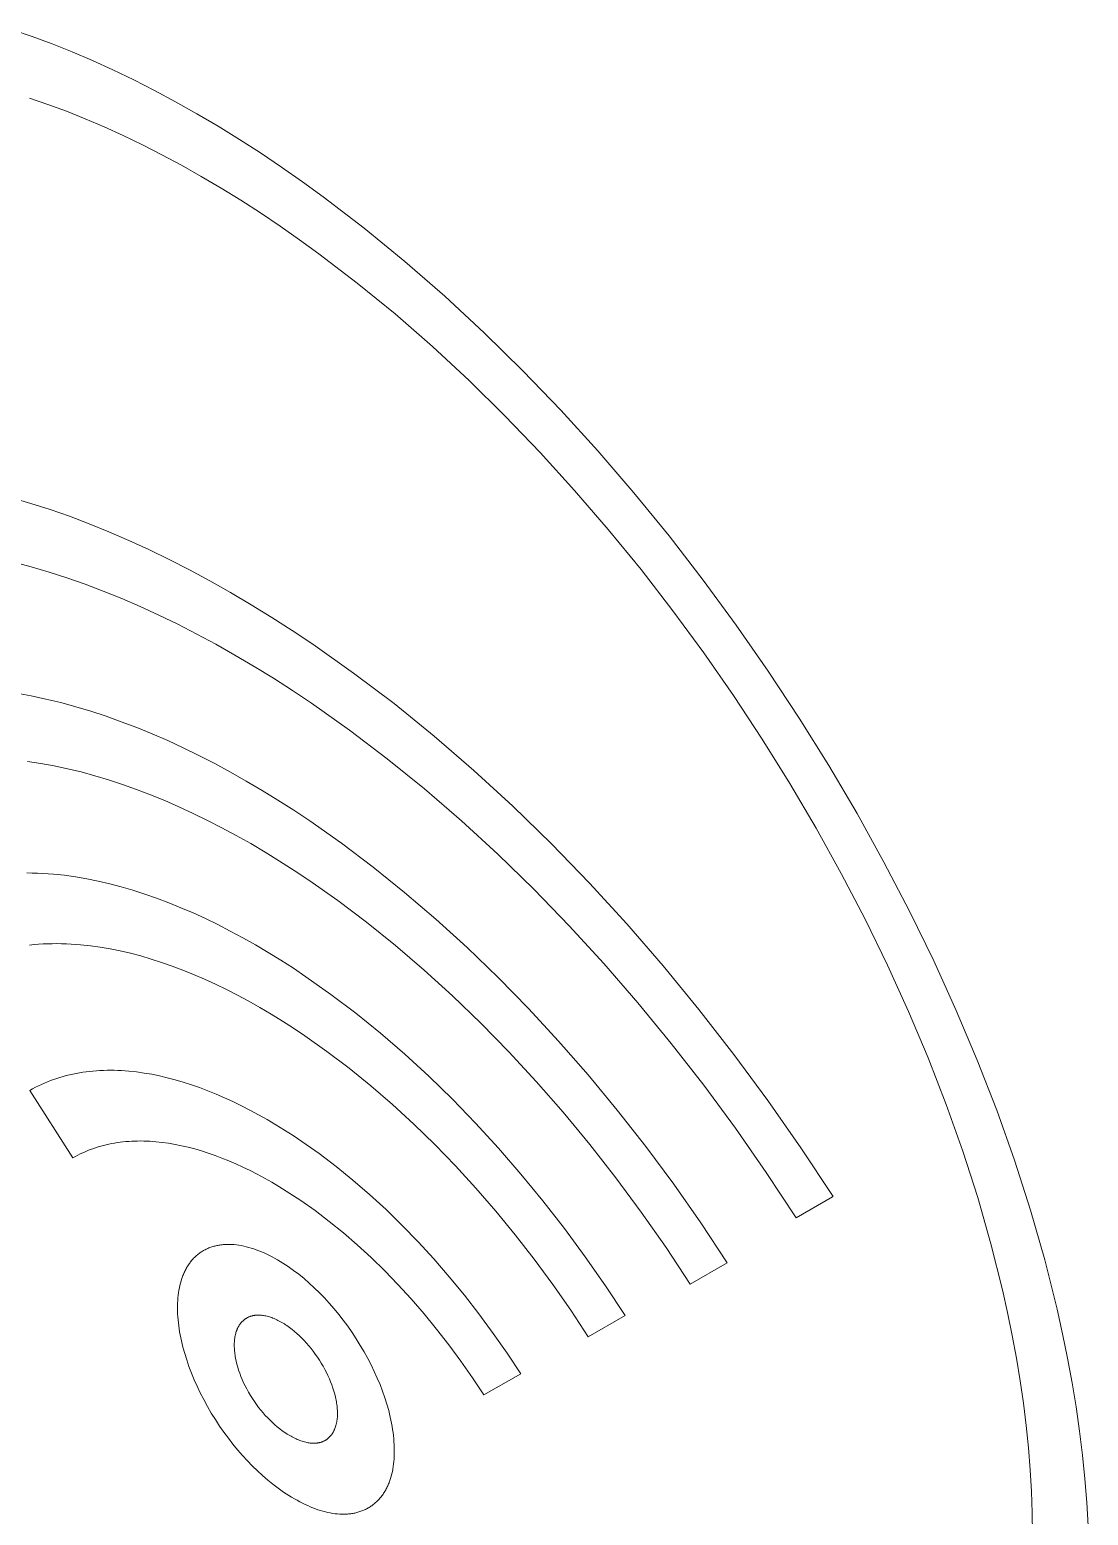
# Model space of a CAD drawing. Header units: millimetres. Extents: x -208 to 4974, y -28 to 3137.
# Drawn here: x 3590.48 to 3606.39, y 1648.91 to 1671.23 of the extents above; entities that cross this region are included whole.
import ezdxf

# ---------------------------------------------------------------- set-up
doc = ezdxf.new("R2010")
doc.units = ezdxf.units.MM
doc.layers.add('ZANO_R', color=7, linetype='Continuous', lineweight=0)

msp = doc.modelspace()

# ---------------------------------------------------------------- linework, layer by layer
at = {"layer": 'ZANO_R'}
for p, q in [((3590.52, 1671.129), (3590.225, 1671.231)), ((3590.82, 1671.019), (3590.52, 1671.129)), ((3591.122, 1670.898), (3590.82, 1671.019)), ((3591.427, 1670.768), (3591.122, 1670.898)), ((3591.735, 1670.628), (3591.427, 1670.768)), ((3592.047, 1670.478), (3591.735, 1670.628)), ((3592.36, 1670.318), (3592.047, 1670.478)), ((3590.482, 1670.202), (3590.757, 1670.108)), ((3590.757, 1670.108), (3591.036, 1670.005)), ((3592.677, 1670.148), (3592.36, 1670.318)), ((3592.996, 1669.968), (3592.677, 1670.148)), ((3591.036, 1670.005), (3591.317, 1669.893)), ((3591.317, 1669.893), (3591.602, 1669.771)), ((3593.316, 1669.779), (3592.996, 1669.968)), ((3591.602, 1669.771), (3591.889, 1669.641)), ((3593.635, 1669.582), (3593.316, 1669.779)), ((3591.889, 1669.641), (3592.179, 1669.501)), ((3592.179, 1669.501), (3592.471, 1669.352)), ((3593.952, 1669.378), (3593.635, 1669.582)), ((3592.471, 1669.352), (3592.766, 1669.194)), ((3594.267, 1669.166), (3593.952, 1669.378)), ((3592.766, 1669.194), (3593.063, 1669.026)), ((3593.063, 1669.026), (3593.361, 1668.85)), ((3594.581, 1668.947), (3594.267, 1669.166)), ((3593.361, 1668.85), (3593.658, 1668.667)), ((3594.893, 1668.721), (3594.581, 1668.947)), ((3593.658, 1668.667), (3593.953, 1668.477)), ((3595.512, 1668.248), (3594.893, 1668.721)), ((3593.953, 1668.477), (3594.247, 1668.279)), ((3594.247, 1668.279), (3594.539, 1668.075)), ((3596.122, 1667.748), (3595.512, 1668.248)), ((3594.539, 1668.075), (3594.83, 1667.865)), ((3594.83, 1667.865), (3595.406, 1667.424)), ((3596.723, 1667.224), (3596.122, 1667.748)), ((3595.406, 1667.424), (3595.974, 1666.959)), ((3597.314, 1666.675), (3596.723, 1667.224)), ((3595.974, 1666.959), (3596.534, 1666.471)), ((3597.895, 1666.105), (3597.314, 1666.675)), ((3596.534, 1666.471), (3597.085, 1665.96)), ((3598.463, 1665.513), (3597.895, 1666.105)), ((3597.085, 1665.96), (3597.625, 1665.428)), ((3597.625, 1665.428), (3598.155, 1664.877)), ((3599.019, 1664.901), (3598.463, 1665.513)), ((3598.155, 1664.877), (3598.672, 1664.307)), ((3599.562, 1664.27), (3599.019, 1664.901)), ((3598.672, 1664.307), (3599.178, 1663.72)), ((3590.502, 1664.113), (3590.215, 1664.196)), ((3590.791, 1664.02), (3590.502, 1664.113)), ((3600.09, 1663.623), (3599.562, 1664.27)), ((3591.083, 1663.918), (3590.791, 1664.02)), ((3591.377, 1663.806), (3591.083, 1663.918)), ((3591.674, 1663.686), (3591.377, 1663.806)), ((3591.974, 1663.557), (3591.674, 1663.686)), ((3599.178, 1663.72), (3599.67, 1663.117)), ((3600.604, 1662.96), (3600.09, 1663.623)), ((3592.275, 1663.418), (3591.974, 1663.557)), ((3592.579, 1663.27), (3592.275, 1663.418)), ((3590.244, 1663.227), (3590.508, 1663.157)), ((3592.885, 1663.114), (3592.579, 1663.27)), ((3590.508, 1663.157), (3590.775, 1663.079)), ((3590.775, 1663.079), (3591.044, 1662.992)), ((3591.044, 1662.992), (3591.316, 1662.897)), ((3593.192, 1662.948), (3592.885, 1663.114)), ((3599.67, 1663.117), (3600.148, 1662.499)), ((3601.101, 1662.282), (3600.604, 1662.96)), ((3591.316, 1662.897), (3591.59, 1662.794)), ((3591.59, 1662.794), (3591.867, 1662.682)), ((3593.502, 1662.773), (3593.192, 1662.948)), ((3593.812, 1662.59), (3593.502, 1662.773)), ((3591.867, 1662.682), (3592.145, 1662.561)), ((3592.145, 1662.561), (3592.426, 1662.432)), ((3594.122, 1662.4), (3593.812, 1662.59)), ((3592.426, 1662.432), (3592.709, 1662.295)), ((3592.709, 1662.295), (3592.994, 1662.149)), ((3594.43, 1662.201), (3594.122, 1662.4)), ((3600.148, 1662.499), (3600.612, 1661.868)), ((3592.994, 1662.149), (3593.281, 1661.995)), ((3594.738, 1661.996), (3594.43, 1662.201)), ((3601.582, 1661.59), (3601.101, 1662.282)), ((3593.281, 1661.995), (3593.569, 1661.832)), ((3595.351, 1661.563), (3594.738, 1661.996)), ((3600.612, 1661.868), (3601.059, 1661.224)), ((3593.569, 1661.832), (3593.858, 1661.661)), ((3593.858, 1661.661), (3594.146, 1661.484)), ((3594.146, 1661.484), (3594.433, 1661.299)), ((3595.959, 1661.103), (3595.351, 1661.563)), ((3602.045, 1660.887), (3601.582, 1661.59)), ((3590.506, 1661.219), (3590.286, 1661.259)), ((3590.727, 1661.172), (3590.506, 1661.219)), ((3590.951, 1661.118), (3590.727, 1661.172)), ((3594.433, 1661.299), (3594.72, 1661.108)), ((3601.059, 1661.224), (3601.49, 1660.569)), ((3591.176, 1661.057), (3590.951, 1661.118)), ((3591.403, 1660.989), (3591.176, 1661.057)), ((3591.631, 1660.914), (3591.403, 1660.989)), ((3594.72, 1661.108), (3595.291, 1660.705)), ((3596.56, 1660.614), (3595.959, 1661.103)), ((3591.861, 1660.832), (3591.631, 1660.914)), ((3592.092, 1660.744), (3591.861, 1660.832)), ((3592.324, 1660.649), (3592.092, 1660.744)), ((3602.49, 1660.174), (3602.045, 1660.887)), ((3592.558, 1660.547), (3592.324, 1660.649)), ((3592.792, 1660.438), (3592.558, 1660.547)), ((3595.291, 1660.705), (3595.857, 1660.276)), ((3597.156, 1660.1), (3596.56, 1660.614)), ((3601.49, 1660.569), (3601.905, 1659.905)), ((3593.028, 1660.323), (3592.792, 1660.438)), ((3593.264, 1660.202), (3593.028, 1660.323)), ((3595.857, 1660.276), (3596.417, 1659.821)), ((3590.451, 1660.234), (3590.65, 1660.204)), ((3590.65, 1660.204), (3590.85, 1660.168)), ((3590.85, 1660.168), (3591.053, 1660.125)), ((3591.053, 1660.125), (3591.257, 1660.076)), ((3591.257, 1660.076), (3591.463, 1660.02)), ((3593.501, 1660.074), (3593.264, 1660.202)), ((3593.738, 1659.94), (3593.501, 1660.074)), ((3597.744, 1659.56), (3597.156, 1660.1)), ((3602.915, 1659.451), (3602.49, 1660.174)), ((3591.463, 1660.02), (3591.67, 1659.958)), ((3591.67, 1659.958), (3591.879, 1659.889)), ((3591.879, 1659.889), (3592.089, 1659.814)), ((3593.976, 1659.8), (3593.738, 1659.94)), ((3601.905, 1659.905), (3602.301, 1659.232)), ((3592.089, 1659.814), (3592.3, 1659.734)), ((3592.3, 1659.734), (3592.513, 1659.647)), ((3592.513, 1659.647), (3592.726, 1659.553)), ((3594.214, 1659.653), (3593.976, 1659.8)), ((3594.452, 1659.501), (3594.214, 1659.653)), ((3596.417, 1659.821), (3596.972, 1659.342)), ((3592.726, 1659.553), (3592.94, 1659.454)), ((3592.94, 1659.454), (3593.156, 1659.349)), ((3594.691, 1659.342), (3594.452, 1659.501)), ((3598.323, 1658.995), (3597.744, 1659.56)), ((3603.32, 1658.72), (3602.915, 1659.451)), ((3593.156, 1659.349), (3593.371, 1659.238)), ((3593.371, 1659.238), (3593.588, 1659.122)), ((3595.168, 1659.007), (3594.691, 1659.342)), ((3596.972, 1659.342), (3597.519, 1658.839)), ((3602.301, 1659.232), (3602.678, 1658.551)), ((3593.588, 1659.122), (3593.805, 1658.999)), ((3593.805, 1658.999), (3594.022, 1658.871)), ((3595.644, 1658.648), (3595.168, 1659.007)), ((3598.893, 1658.407), (3598.323, 1658.995)), ((3594.022, 1658.871), (3594.24, 1658.737)), ((3594.24, 1658.737), (3594.458, 1658.598)), ((3597.519, 1658.839), (3598.059, 1658.313)), ((3603.704, 1657.983), (3603.32, 1658.72)), ((3590.522, 1658.558), (3590.443, 1658.559)), ((3590.602, 1658.556), (3590.522, 1658.558)), ((3590.682, 1658.552), (3590.602, 1658.556)), ((3590.844, 1658.54), (3590.682, 1658.552)), ((3591.008, 1658.523), (3590.844, 1658.54)), ((3591.175, 1658.499), (3591.008, 1658.523)), ((3591.343, 1658.471), (3591.175, 1658.499)), ((3594.458, 1658.598), (3594.676, 1658.452)), ((3596.118, 1658.267), (3595.644, 1658.648)), ((3602.678, 1658.551), (3603.036, 1657.864)), ((3591.513, 1658.436), (3591.343, 1658.471)), ((3591.686, 1658.396), (3591.513, 1658.436)), ((3591.86, 1658.35), (3591.686, 1658.396)), ((3592.036, 1658.299), (3591.86, 1658.35)), ((3592.213, 1658.242), (3592.036, 1658.299)), ((3594.676, 1658.452), (3595.112, 1658.146)), ((3596.589, 1657.862), (3596.118, 1658.267)), ((3598.059, 1658.313), (3598.59, 1657.765)), ((3599.454, 1657.796), (3598.893, 1658.407)), ((3592.392, 1658.179), (3592.213, 1658.242)), ((3592.573, 1658.111), (3592.392, 1658.179)), ((3592.755, 1658.037), (3592.573, 1658.111)), ((3595.112, 1658.146), (3595.547, 1657.818)), ((3592.939, 1657.957), (3592.755, 1658.037)), ((3593.124, 1657.872), (3592.939, 1657.957)), ((3593.31, 1657.782), (3593.124, 1657.872)), ((3597.057, 1657.436), (3596.589, 1657.862)), ((3603.036, 1657.864), (3603.373, 1657.172)), ((3604.067, 1657.24), (3603.704, 1657.983)), ((3593.498, 1657.686), (3593.31, 1657.782)), ((3593.687, 1657.584), (3593.498, 1657.686)), ((3595.547, 1657.818), (3595.98, 1657.469)), ((3598.59, 1657.765), (3599.112, 1657.196)), ((3600.003, 1657.162), (3599.454, 1657.796)), ((3590.483, 1657.475), (3590.55, 1657.482)), ((3590.55, 1657.482), (3590.618, 1657.487)), ((3590.618, 1657.487), (3590.686, 1657.492)), ((3590.686, 1657.492), (3590.755, 1657.494)), ((3590.755, 1657.494), (3590.824, 1657.496)), ((3590.824, 1657.496), (3590.894, 1657.497)), ((3590.894, 1657.497), (3590.964, 1657.496)), ((3590.964, 1657.496), (3591.035, 1657.494)), ((3591.035, 1657.494), (3591.106, 1657.49)), ((3591.106, 1657.49), (3591.25, 1657.48)), ((3591.25, 1657.48), (3591.396, 1657.464)), ((3591.396, 1657.464), (3591.544, 1657.443)), ((3591.544, 1657.443), (3591.694, 1657.418)), ((3591.694, 1657.418), (3591.845, 1657.387)), ((3591.845, 1657.387), (3591.998, 1657.351)), ((3593.877, 1657.477), (3593.687, 1657.584)), ((3594.067, 1657.364), (3593.877, 1657.477)), ((3595.98, 1657.469), (3596.411, 1657.1)), ((3597.521, 1656.989), (3597.057, 1657.436)), ((3591.998, 1657.351), (3592.152, 1657.311)), ((3592.152, 1657.311), (3592.308, 1657.265)), ((3592.308, 1657.265), (3592.466, 1657.214)), ((3592.466, 1657.214), (3592.625, 1657.159)), ((3592.625, 1657.159), (3592.786, 1657.098)), ((3594.257, 1657.247), (3594.067, 1657.364)), ((3594.447, 1657.126), (3594.257, 1657.247)), ((3599.112, 1657.196), (3599.623, 1656.606)), ((3600.54, 1656.508), (3600.003, 1657.162)), ((3603.373, 1657.172), (3603.69, 1656.477)), ((3604.406, 1656.493), (3604.067, 1657.24)), ((3592.786, 1657.098), (3592.947, 1657.033)), ((3592.947, 1657.033), (3593.111, 1656.962)), ((3593.111, 1656.962), (3593.275, 1656.887)), ((3594.635, 1657), (3594.447, 1657.126)), ((3595.011, 1656.734), (3594.635, 1657)), ((3596.411, 1657.1), (3596.839, 1656.711)), ((3597.979, 1656.52), (3597.521, 1656.989)), ((3593.275, 1656.887), (3593.44, 1656.806)), ((3593.44, 1656.806), (3593.607, 1656.721)), ((3593.607, 1656.721), (3593.775, 1656.631)), ((3595.384, 1656.451), (3595.011, 1656.734)), ((3596.839, 1656.711), (3597.263, 1656.302)), ((3593.775, 1656.631), (3593.944, 1656.535)), ((3593.944, 1656.535), (3594.113, 1656.436)), ((3598.431, 1656.032), (3597.979, 1656.52)), ((3599.623, 1656.606), (3600.124, 1655.997)), ((3601.065, 1655.833), (3600.54, 1656.508)), ((3604.722, 1655.744), (3604.406, 1656.493)), ((3594.113, 1656.436), (3594.281, 1656.332)), ((3594.281, 1656.332), (3594.45, 1656.224)), ((3595.754, 1656.152), (3595.384, 1656.451)), ((3597.263, 1656.302), (3597.681, 1655.873)), ((3603.69, 1656.477), (3603.984, 1655.779)), ((3594.45, 1656.224), (3594.617, 1656.112)), ((3594.617, 1656.112), (3594.951, 1655.876)), ((3596.119, 1655.836), (3595.754, 1656.152)), ((3594.951, 1655.876), (3595.282, 1655.625)), ((3596.48, 1655.505), (3596.119, 1655.836)), ((3597.681, 1655.873), (3598.095, 1655.427)), ((3598.876, 1655.523), (3598.431, 1656.032)), ((3600.124, 1655.997), (3600.612, 1655.368)), ((3601.576, 1655.139), (3601.065, 1655.833)), ((3591.488, 1655.586), (3591.435, 1655.582)), ((3591.54, 1655.589), (3591.488, 1655.586)), ((3591.593, 1655.592), (3591.54, 1655.589)), ((3591.647, 1655.593), (3591.593, 1655.592)), ((3591.701, 1655.593), (3591.647, 1655.593)), ((3591.755, 1655.593), (3591.701, 1655.593)), ((3591.809, 1655.591), (3591.755, 1655.593)), ((3591.864, 1655.588), (3591.809, 1655.591)), ((3591.976, 1655.58), (3591.864, 1655.588)), ((3595.282, 1655.625), (3595.61, 1655.359)), ((3603.984, 1655.779), (3604.256, 1655.08)), ((3605.014, 1654.993), (3604.722, 1655.744)), ((3590.661, 1655.381), (3590.616, 1655.36)), ((3590.705, 1655.401), (3590.661, 1655.381)), ((3590.751, 1655.42), (3590.705, 1655.401)), ((3590.797, 1655.438), (3590.751, 1655.42)), ((3590.843, 1655.455), (3590.797, 1655.438)), ((3590.89, 1655.471), (3590.843, 1655.455)), ((3590.937, 1655.486), (3590.89, 1655.471)), ((3590.985, 1655.5), (3590.937, 1655.486)), ((3591.033, 1655.513), (3590.985, 1655.5)), ((3591.082, 1655.525), (3591.033, 1655.513)), ((3591.131, 1655.536), (3591.082, 1655.525)), ((3591.181, 1655.546), (3591.131, 1655.536)), ((3591.231, 1655.555), (3591.181, 1655.546)), ((3591.281, 1655.563), (3591.231, 1655.555)), ((3591.332, 1655.571), (3591.281, 1655.563)), ((3591.384, 1655.577), (3591.332, 1655.571)), ((3591.435, 1655.582), (3591.384, 1655.577)), ((3592.088, 1655.568), (3591.976, 1655.58)), ((3592.202, 1655.552), (3592.088, 1655.568)), ((3592.318, 1655.533), (3592.202, 1655.552)), ((3592.434, 1655.509), (3592.318, 1655.533)), ((3592.552, 1655.481), (3592.434, 1655.509)), ((3592.672, 1655.45), (3592.552, 1655.481)), ((3592.792, 1655.415), (3592.672, 1655.45)), ((3592.914, 1655.376), (3592.792, 1655.415)), ((3593.037, 1655.333), (3592.914, 1655.376)), ((3596.835, 1655.158), (3596.48, 1655.505)), ((3598.095, 1655.427), (3598.501, 1654.962)), ((3599.313, 1654.995), (3598.876, 1655.523)), ((3600.612, 1655.368), (3601.088, 1654.722)), ((3590.529, 1655.315), (3590.486, 1655.291)), ((3590.486, 1655.291), (3591.135, 1654.278)), ((3590.572, 1655.338), (3590.529, 1655.315)), ((3590.616, 1655.36), (3590.572, 1655.338)), ((3593.16, 1655.286), (3593.037, 1655.333)), ((3593.285, 1655.235), (3593.16, 1655.286)), ((3593.411, 1655.181), (3593.285, 1655.235)), ((3593.538, 1655.123), (3593.411, 1655.181)), ((3595.61, 1655.359), (3595.935, 1655.078)), ((3597.185, 1654.797), (3596.835, 1655.158)), ((3593.666, 1655.061), (3593.538, 1655.123)), ((3593.794, 1654.995), (3593.666, 1655.061)), ((3593.924, 1654.925), (3593.794, 1654.995)), ((3594.054, 1654.852), (3593.924, 1654.925)), ((3595.935, 1655.078), (3596.255, 1654.784)), ((3598.501, 1654.962), (3598.901, 1654.479)), ((3599.741, 1654.448), (3599.313, 1654.995)), ((3602.073, 1654.426), (3601.576, 1655.139)), ((3604.256, 1655.08), (3604.504, 1654.38)), ((3605.281, 1654.242), (3605.014, 1654.993)), ((3594.185, 1654.775), (3594.054, 1654.852)), ((3594.315, 1654.694), (3594.185, 1654.775)), ((3594.445, 1654.611), (3594.315, 1654.694)), ((3596.255, 1654.784), (3596.571, 1654.476)), ((3597.529, 1654.422), (3597.185, 1654.797)), ((3601.088, 1654.722), (3601.551, 1654.058)), ((3591.593, 1654.464), (3591.634, 1654.474)), ((3591.634, 1654.474), (3591.675, 1654.483)), ((3591.675, 1654.483), (3591.717, 1654.491)), ((3591.717, 1654.491), (3591.758, 1654.499)), ((3591.758, 1654.499), (3591.801, 1654.506)), ((3591.801, 1654.506), (3591.843, 1654.512)), ((3591.843, 1654.512), (3591.886, 1654.517)), ((3591.886, 1654.517), (3591.93, 1654.521)), ((3591.93, 1654.521), (3591.973, 1654.525)), ((3591.973, 1654.525), (3592.017, 1654.528)), ((3592.017, 1654.528), (3592.062, 1654.529)), ((3592.062, 1654.529), (3592.106, 1654.53)), ((3592.106, 1654.53), (3592.152, 1654.531)), ((3592.152, 1654.531), (3592.197, 1654.53)), ((3592.197, 1654.53), (3592.243, 1654.529)), ((3592.243, 1654.529), (3592.289, 1654.527)), ((3592.289, 1654.527), (3592.382, 1654.52)), ((3592.382, 1654.52), (3592.476, 1654.51)), ((3592.476, 1654.51), (3592.571, 1654.496)), ((3592.571, 1654.496), (3592.668, 1654.48)), ((3592.668, 1654.48), (3592.765, 1654.46)), ((3594.574, 1654.525), (3594.445, 1654.611)), ((3594.832, 1654.343), (3594.574, 1654.525)), ((3596.571, 1654.476), (3596.882, 1654.156)), ((3598.901, 1654.479), (3599.292, 1653.979)), ((3591.135, 1654.278), (3591.171, 1654.298)), ((3591.171, 1654.298), (3591.208, 1654.317)), ((3591.208, 1654.317), (3591.244, 1654.336)), ((3591.244, 1654.336), (3591.281, 1654.353)), ((3591.281, 1654.353), (3591.319, 1654.37)), ((3591.319, 1654.37), (3591.357, 1654.386)), ((3591.357, 1654.386), (3591.395, 1654.401)), ((3591.395, 1654.401), (3591.434, 1654.415)), ((3591.434, 1654.415), (3591.473, 1654.428)), ((3591.473, 1654.428), (3591.513, 1654.441)), ((3591.513, 1654.441), (3591.553, 1654.453)), ((3591.553, 1654.453), (3591.593, 1654.464)), ((3592.765, 1654.46), (3592.864, 1654.437)), ((3592.864, 1654.437), (3592.964, 1654.411)), ((3592.964, 1654.411), (3593.065, 1654.381)), ((3593.065, 1654.381), (3593.167, 1654.349)), ((3593.167, 1654.349), (3593.269, 1654.313)), ((3593.269, 1654.313), (3593.373, 1654.274)), ((3593.373, 1654.274), (3593.478, 1654.231)), ((3595.087, 1654.149), (3594.832, 1654.343)), ((3597.866, 1654.033), (3597.529, 1654.422)), ((3600.16, 1653.883), (3599.741, 1654.448)), ((3602.554, 1653.695), (3602.073, 1654.426)), ((3604.504, 1654.38), (3604.728, 1653.682)), ((3593.478, 1654.231), (3593.583, 1654.186)), ((3593.583, 1654.186), (3593.689, 1654.137)), ((3593.689, 1654.137), (3593.796, 1654.085)), ((3593.796, 1654.085), (3593.904, 1654.03)), ((3593.904, 1654.03), (3594.012, 1653.972)), ((3595.341, 1653.943), (3595.087, 1654.149)), ((3596.882, 1654.156), (3597.187, 1653.822)), ((3598.196, 1653.632), (3597.866, 1654.033)), ((3601.551, 1654.058), (3602, 1653.377)), ((3605.521, 1653.493), (3605.281, 1654.242)), ((3594.012, 1653.972), (3594.121, 1653.91)), ((3594.121, 1653.91), (3594.23, 1653.846)), ((3594.23, 1653.846), (3594.339, 1653.778)), ((3595.591, 1653.727), (3595.341, 1653.943)), ((3597.187, 1653.822), (3597.487, 1653.477)), ((3599.292, 1653.979), (3599.674, 1653.463)), ((3600.568, 1653.299), (3600.16, 1653.883)), ((3594.339, 1653.778), (3594.448, 1653.709)), ((3594.448, 1653.709), (3594.556, 1653.636)), ((3594.556, 1653.636), (3594.772, 1653.484)), ((3595.838, 1653.5), (3595.591, 1653.727)), ((3598.518, 1653.217), (3598.196, 1653.632)), ((3602, 1653.377), (3602.548, 1653.692)), ((3602.548, 1653.692), (3602.554, 1653.695)), ((3604.728, 1653.682), (3604.927, 1652.987)), ((3594.772, 1653.484), (3594.986, 1653.322)), ((3596.082, 1653.262), (3595.838, 1653.5)), ((3597.487, 1653.477), (3597.78, 1653.12)), ((3599.674, 1653.463), (3600.047, 1652.93)), ((3605.735, 1652.746), (3605.521, 1653.493)), ((3594.986, 1653.322), (3595.197, 1653.15)), ((3595.197, 1653.15), (3595.407, 1652.969)), ((3596.322, 1653.015), (3596.082, 1653.262)), ((3598.832, 1652.791), (3598.518, 1653.217)), ((3600.964, 1652.699), (3600.568, 1653.299)), ((3593.149, 1652.911), (3593.135, 1652.904)), ((3593.163, 1652.917), (3593.149, 1652.911)), ((3593.177, 1652.923), (3593.163, 1652.917)), ((3593.191, 1652.928), (3593.177, 1652.923)), ((3593.206, 1652.934), (3593.191, 1652.928)), ((3593.22, 1652.939), (3593.206, 1652.934)), ((3593.235, 1652.943), (3593.22, 1652.939)), ((3593.25, 1652.948), (3593.235, 1652.943)), ((3593.265, 1652.952), (3593.25, 1652.948)), ((3593.28, 1652.955), (3593.265, 1652.952)), ((3593.296, 1652.959), (3593.28, 1652.955)), ((3593.311, 1652.962), (3593.296, 1652.959)), ((3593.327, 1652.965), (3593.311, 1652.962)), ((3593.342, 1652.967), (3593.327, 1652.965)), ((3593.358, 1652.97), (3593.342, 1652.967)), ((3593.374, 1652.972), (3593.358, 1652.97)), ((3593.39, 1652.973), (3593.374, 1652.972)), ((3593.407, 1652.974), (3593.39, 1652.973)), ((3593.423, 1652.975), (3593.407, 1652.974)), ((3593.44, 1652.976), (3593.423, 1652.975)), ((3593.456, 1652.977), (3593.44, 1652.976)), ((3593.473, 1652.977), (3593.456, 1652.977)), ((3593.49, 1652.976), (3593.473, 1652.977)), ((3593.507, 1652.976), (3593.49, 1652.976)), ((3593.524, 1652.975), (3593.507, 1652.976)), ((3593.559, 1652.973), (3593.524, 1652.975)), ((3593.594, 1652.969), (3593.559, 1652.973)), ((3593.629, 1652.964), (3593.594, 1652.969)), ((3593.665, 1652.958), (3593.629, 1652.964)), ((3593.701, 1652.95), (3593.665, 1652.958)), ((3593.738, 1652.942), (3593.701, 1652.95)), ((3593.775, 1652.932), (3593.738, 1652.942)), ((3593.813, 1652.921), (3593.775, 1652.932)), ((3593.851, 1652.909), (3593.813, 1652.921)), ((3593.889, 1652.896), (3593.851, 1652.909)), ((3595.407, 1652.969), (3595.614, 1652.779)), ((3596.557, 1652.758), (3596.322, 1653.015)), ((3597.78, 1653.12), (3598.066, 1652.753)), ((3600.047, 1652.93), (3600.409, 1652.381)), ((3604.927, 1652.987), (3605.1, 1652.295)), ((3592.888, 1652.696), (3592.879, 1652.683)), ((3592.897, 1652.709), (3592.888, 1652.696)), ((3592.907, 1652.721), (3592.897, 1652.709)), ((3592.917, 1652.733), (3592.907, 1652.721)), ((3592.927, 1652.745), (3592.917, 1652.733)), ((3592.937, 1652.757), (3592.927, 1652.745)), ((3592.948, 1652.768), (3592.937, 1652.757)), ((3592.959, 1652.779), (3592.948, 1652.768)), ((3592.97, 1652.79), (3592.959, 1652.779)), ((3592.981, 1652.8), (3592.97, 1652.79)), ((3592.993, 1652.811), (3592.981, 1652.8)), ((3593.005, 1652.821), (3592.993, 1652.811)), ((3593.017, 1652.83), (3593.005, 1652.821)), ((3593.029, 1652.84), (3593.017, 1652.83)), ((3593.042, 1652.849), (3593.029, 1652.84)), ((3593.055, 1652.858), (3593.042, 1652.849)), ((3593.068, 1652.866), (3593.055, 1652.858)), ((3593.081, 1652.875), (3593.068, 1652.866)), ((3593.095, 1652.883), (3593.081, 1652.875)), ((3593.108, 1652.89), (3593.095, 1652.883)), ((3593.122, 1652.897), (3593.108, 1652.89)), ((3593.135, 1652.904), (3593.122, 1652.897)), ((3593.928, 1652.881), (3593.889, 1652.896)), ((3593.966, 1652.865), (3593.928, 1652.881)), ((3594.006, 1652.848), (3593.966, 1652.865)), ((3594.045, 1652.83), (3594.006, 1652.848)), ((3594.085, 1652.811), (3594.045, 1652.83)), ((3594.125, 1652.79), (3594.085, 1652.811)), ((3594.165, 1652.769), (3594.125, 1652.79)), ((3594.206, 1652.746), (3594.165, 1652.769)), ((3594.246, 1652.722), (3594.206, 1652.746)), ((3594.287, 1652.697), (3594.246, 1652.722)), ((3594.327, 1652.671), (3594.287, 1652.697)), ((3595.614, 1652.779), (3595.818, 1652.58)), ((3596.788, 1652.491), (3596.557, 1652.758)), ((3598.066, 1652.753), (3598.344, 1652.374)), ((3599.137, 1652.354), (3598.832, 1652.791)), ((3600.409, 1652.381), (3600.964, 1652.699)), ((3605.92, 1652.003), (3605.735, 1652.746)), ((3592.769, 1652.462), (3592.759, 1652.429)), ((3592.781, 1652.495), (3592.769, 1652.462)), ((3592.787, 1652.51), (3592.781, 1652.495)), ((3592.793, 1652.526), (3592.787, 1652.51)), ((3592.8, 1652.542), (3592.793, 1652.526)), ((3592.807, 1652.557), (3592.8, 1652.542)), ((3592.814, 1652.572), (3592.807, 1652.557)), ((3592.821, 1652.587), (3592.814, 1652.572)), ((3592.828, 1652.601), (3592.821, 1652.587)), ((3592.836, 1652.615), (3592.828, 1652.601)), ((3592.844, 1652.629), (3592.836, 1652.615)), ((3592.852, 1652.643), (3592.844, 1652.629)), ((3592.861, 1652.657), (3592.852, 1652.643)), ((3592.87, 1652.67), (3592.861, 1652.657)), ((3592.879, 1652.683), (3592.87, 1652.67)), ((3594.368, 1652.644), (3594.327, 1652.671)), ((3594.448, 1652.587), (3594.368, 1652.644)), ((3594.527, 1652.527), (3594.448, 1652.587)), ((3594.606, 1652.463), (3594.527, 1652.527)), ((3594.684, 1652.396), (3594.606, 1652.463)), ((3595.818, 1652.58), (3596.018, 1652.373)), ((3597.015, 1652.216), (3596.788, 1652.491)), ((3592.72, 1652.251), (3592.715, 1652.213)), ((3592.726, 1652.288), (3592.72, 1652.251)), ((3592.733, 1652.324), (3592.726, 1652.288)), ((3592.74, 1652.36), (3592.733, 1652.324)), ((3592.749, 1652.395), (3592.74, 1652.36)), ((3592.759, 1652.429), (3592.749, 1652.395)), ((3594.761, 1652.325), (3594.684, 1652.396)), ((3594.837, 1652.251), (3594.761, 1652.325)), ((3594.912, 1652.174), (3594.837, 1652.251)), ((3596.018, 1652.373), (3596.216, 1652.158)), ((3598.344, 1652.374), (3598.615, 1651.986)), ((3599.432, 1651.906), (3599.137, 1652.354)), ((3605.1, 1652.295), (3605.176, 1651.951)), ((3592.706, 1652.095), (3592.705, 1652.055)), ((3592.705, 1652.055), (3592.705, 1652.014)), ((3592.708, 1652.135), (3592.706, 1652.095)), ((3592.711, 1652.175), (3592.708, 1652.135)), ((3592.715, 1652.213), (3592.711, 1652.175)), ((3594.985, 1652.094), (3594.912, 1652.174)), ((3595.057, 1652.011), (3594.985, 1652.094)), ((3596.216, 1652.158), (3596.409, 1651.935)), ((3597.235, 1651.932), (3597.015, 1652.216)), ((3592.705, 1652.014), (3592.706, 1651.972)), ((3592.706, 1651.972), (3592.707, 1651.93)), ((3592.707, 1651.93), (3592.71, 1651.887)), ((3592.71, 1651.887), (3592.713, 1651.844)), ((3592.713, 1651.844), (3592.718, 1651.8)), ((3592.718, 1651.8), (3592.723, 1651.755)), ((3593.65, 1651.787), (3593.655, 1651.792)), ((3593.655, 1651.792), (3593.659, 1651.798)), ((3593.659, 1651.798), (3593.664, 1651.804)), ((3593.664, 1651.804), (3593.669, 1651.809)), ((3593.669, 1651.809), (3593.674, 1651.815)), ((3593.674, 1651.815), (3593.679, 1651.82)), ((3593.679, 1651.82), (3593.685, 1651.825)), ((3593.685, 1651.825), (3593.69, 1651.83)), ((3593.69, 1651.83), (3593.696, 1651.835)), ((3593.696, 1651.835), (3593.701, 1651.84)), ((3593.701, 1651.84), (3593.707, 1651.844)), ((3593.707, 1651.844), (3593.713, 1651.849)), ((3593.713, 1651.849), (3593.719, 1651.853)), ((3593.719, 1651.853), (3593.725, 1651.857)), ((3593.725, 1651.857), (3593.731, 1651.862)), ((3593.731, 1651.862), (3593.737, 1651.865)), ((3593.737, 1651.865), (3593.744, 1651.869)), ((3593.744, 1651.869), (3593.75, 1651.873)), ((3593.75, 1651.873), (3593.757, 1651.876)), ((3593.757, 1651.876), (3593.763, 1651.879)), ((3593.763, 1651.879), (3593.77, 1651.883)), ((3593.77, 1651.883), (3593.776, 1651.886)), ((3593.776, 1651.886), (3593.783, 1651.888)), ((3593.783, 1651.888), (3593.79, 1651.891)), ((3593.79, 1651.891), (3593.797, 1651.894)), ((3593.797, 1651.894), (3593.804, 1651.896)), ((3593.804, 1651.896), (3593.811, 1651.898)), ((3593.811, 1651.898), (3593.818, 1651.9)), ((3593.818, 1651.9), (3593.825, 1651.902)), ((3593.825, 1651.902), (3593.832, 1651.904)), ((3593.832, 1651.904), (3593.839, 1651.906)), ((3593.839, 1651.906), (3593.847, 1651.907)), ((3593.847, 1651.907), (3593.854, 1651.908)), ((3593.854, 1651.908), (3593.862, 1651.91)), ((3593.862, 1651.91), (3593.869, 1651.911)), ((3593.869, 1651.911), (3593.877, 1651.912)), ((3593.877, 1651.912), (3593.885, 1651.912)), ((3593.885, 1651.912), (3593.892, 1651.913)), ((3593.892, 1651.913), (3593.9, 1651.914)), ((3593.9, 1651.914), (3593.908, 1651.914)), ((3593.908, 1651.914), (3593.916, 1651.914)), ((3593.916, 1651.914), (3593.924, 1651.914)), ((3593.924, 1651.914), (3593.932, 1651.914)), ((3593.932, 1651.914), (3593.94, 1651.914)), ((3593.94, 1651.914), (3593.948, 1651.913)), ((3593.948, 1651.913), (3593.965, 1651.912)), ((3593.965, 1651.912), (3593.981, 1651.91)), ((3593.981, 1651.91), (3593.998, 1651.908)), ((3593.998, 1651.908), (3594.015, 1651.905)), ((3594.015, 1651.905), (3594.033, 1651.902)), ((3594.033, 1651.902), (3594.05, 1651.898)), ((3594.05, 1651.898), (3594.068, 1651.893)), ((3594.068, 1651.893), (3594.086, 1651.888)), ((3594.086, 1651.888), (3594.104, 1651.882)), ((3594.104, 1651.882), (3594.122, 1651.876)), ((3594.122, 1651.876), (3594.14, 1651.869)), ((3594.14, 1651.869), (3594.159, 1651.861)), ((3594.159, 1651.861), (3594.177, 1651.853)), ((3594.177, 1651.853), (3594.196, 1651.844)), ((3594.196, 1651.844), (3594.215, 1651.835)), ((3594.215, 1651.835), (3594.234, 1651.825)), ((3594.234, 1651.825), (3594.253, 1651.815)), ((3594.253, 1651.815), (3594.272, 1651.804)), ((3594.272, 1651.804), (3594.292, 1651.793)), ((3594.292, 1651.793), (3594.311, 1651.781)), ((3595.128, 1651.925), (3595.057, 1652.011)), ((3595.196, 1651.837), (3595.128, 1651.925)), ((3595.263, 1651.746), (3595.196, 1651.837)), ((3596.409, 1651.935), (3596.598, 1651.705)), ((3597.45, 1651.64), (3597.235, 1651.932)), ((3598.615, 1651.986), (3598.877, 1651.587)), ((3598.877, 1651.587), (3599.432, 1651.906)), ((3605.176, 1651.951), (3605.246, 1651.608)), ((3606.002, 1651.634), (3605.92, 1652.003)), ((3592.723, 1651.755), (3592.73, 1651.71)), ((3592.73, 1651.71), (3592.737, 1651.665)), ((3592.737, 1651.665), (3592.745, 1651.619)), ((3592.745, 1651.619), (3592.764, 1651.527)), ((3593.564, 1651.551), (3593.566, 1651.569)), ((3593.566, 1651.569), (3593.569, 1651.586)), ((3593.569, 1651.586), (3593.572, 1651.604)), ((3593.572, 1651.604), (3593.575, 1651.621)), ((3593.575, 1651.621), (3593.58, 1651.637)), ((3593.58, 1651.637), (3593.584, 1651.653)), ((3593.584, 1651.653), (3593.589, 1651.669)), ((3593.589, 1651.669), (3593.595, 1651.685)), ((3593.595, 1651.685), (3593.598, 1651.692)), ((3593.598, 1651.692), (3593.601, 1651.7)), ((3593.601, 1651.7), (3593.604, 1651.707)), ((3593.604, 1651.707), (3593.607, 1651.714)), ((3593.607, 1651.714), (3593.61, 1651.721)), ((3593.61, 1651.721), (3593.614, 1651.728)), ((3593.614, 1651.728), (3593.617, 1651.735)), ((3593.617, 1651.735), (3593.621, 1651.742)), ((3593.621, 1651.742), (3593.625, 1651.749)), ((3593.625, 1651.749), (3593.629, 1651.755)), ((3593.629, 1651.755), (3593.633, 1651.762)), ((3593.633, 1651.762), (3593.637, 1651.768)), ((3593.637, 1651.768), (3593.641, 1651.774)), ((3593.641, 1651.774), (3593.646, 1651.781)), ((3593.646, 1651.781), (3593.65, 1651.787)), ((3594.311, 1651.781), (3594.33, 1651.769)), ((3594.33, 1651.769), (3594.349, 1651.756)), ((3594.349, 1651.756), (3594.388, 1651.729)), ((3594.388, 1651.729), (3594.426, 1651.7)), ((3594.426, 1651.7), (3594.463, 1651.67)), ((3594.463, 1651.67), (3594.5, 1651.638)), ((3594.5, 1651.638), (3594.537, 1651.604)), ((3594.537, 1651.604), (3594.573, 1651.569)), ((3594.573, 1651.569), (3594.608, 1651.532)), ((3595.328, 1651.652), (3595.263, 1651.746)), ((3595.391, 1651.557), (3595.328, 1651.652)), ((3596.598, 1651.705), (3596.783, 1651.467)), ((3597.659, 1651.34), (3597.45, 1651.64)), ((3605.246, 1651.608), (3605.309, 1651.267)), ((3606.077, 1651.265), (3606.002, 1651.634)), ((3592.764, 1651.527), (3592.787, 1651.432)), ((3592.787, 1651.432), (3592.813, 1651.337)), ((3593.559, 1651.495), (3593.56, 1651.514)), ((3593.559, 1651.475), (3593.559, 1651.495)), ((3593.559, 1651.456), (3593.559, 1651.475)), ((3593.559, 1651.436), (3593.559, 1651.456)), ((3593.56, 1651.416), (3593.559, 1651.436)), ((3593.56, 1651.514), (3593.562, 1651.532)), ((3593.561, 1651.395), (3593.56, 1651.416)), ((3593.563, 1651.375), (3593.561, 1651.395)), ((3593.562, 1651.532), (3593.564, 1651.551)), ((3593.565, 1651.354), (3593.563, 1651.375)), ((3593.567, 1651.333), (3593.565, 1651.354)), ((3594.608, 1651.532), (3594.643, 1651.494)), ((3594.643, 1651.494), (3594.678, 1651.455)), ((3594.678, 1651.455), (3594.711, 1651.414)), ((3594.711, 1651.414), (3594.744, 1651.372)), ((3594.744, 1651.372), (3594.776, 1651.328)), ((3595.452, 1651.46), (3595.391, 1651.557)), ((3595.509, 1651.362), (3595.452, 1651.46)), ((3595.563, 1651.264), (3595.509, 1651.362)), ((3596.783, 1651.467), (3596.963, 1651.223)), ((3592.813, 1651.337), (3592.843, 1651.24)), ((3592.843, 1651.24), (3592.877, 1651.142)), ((3592.877, 1651.142), (3592.914, 1651.044)), ((3593.57, 1651.311), (3593.567, 1651.333)), ((3593.574, 1651.29), (3593.57, 1651.311)), ((3593.578, 1651.268), (3593.574, 1651.29)), ((3593.587, 1651.224), (3593.578, 1651.268)), ((3593.598, 1651.179), (3593.587, 1651.224)), ((3593.61, 1651.134), (3593.598, 1651.179)), ((3593.624, 1651.088), (3593.61, 1651.134)), ((3594.776, 1651.328), (3594.807, 1651.284)), ((3594.807, 1651.284), (3594.837, 1651.238)), ((3594.837, 1651.238), (3594.865, 1651.192)), ((3594.865, 1651.192), (3594.893, 1651.146)), ((3594.893, 1651.146), (3594.919, 1651.099)), ((3595.615, 1651.165), (3595.563, 1651.264)), ((3595.662, 1651.066), (3595.615, 1651.165)), ((3596.963, 1651.223), (3597.138, 1650.972)), ((3597.862, 1651.033), (3597.659, 1651.34)), ((3605.309, 1651.267), (3605.365, 1650.927)), ((3606.145, 1650.899), (3606.077, 1651.265)), ((3592.914, 1651.044), (3592.955, 1650.944)), ((3592.955, 1650.944), (3592.999, 1650.844)), ((3593.64, 1651.041), (3593.624, 1651.088)), ((3593.658, 1650.994), (3593.64, 1651.041)), ((3593.678, 1650.947), (3593.658, 1650.994)), ((3593.699, 1650.899), (3593.678, 1650.947)), ((3593.722, 1650.852), (3593.699, 1650.899)), ((3594.919, 1651.099), (3594.943, 1651.052)), ((3594.943, 1651.052), (3594.966, 1651.005)), ((3594.966, 1651.005), (3594.987, 1650.958)), ((3594.987, 1650.958), (3595.006, 1650.911)), ((3595.006, 1650.911), (3595.024, 1650.864)), ((3595.707, 1650.968), (3595.662, 1651.066)), ((3595.748, 1650.869), (3595.707, 1650.968)), ((3597.138, 1650.972), (3597.307, 1650.715)), ((3597.307, 1650.715), (3597.862, 1651.033)), ((3605.365, 1650.927), (3605.414, 1650.59)), ((3606.205, 1650.534), (3606.145, 1650.899)), ((3592.999, 1650.844), (3593.047, 1650.744)), ((3593.047, 1650.744), (3593.099, 1650.644)), ((3593.746, 1650.804), (3593.722, 1650.852)), ((3593.772, 1650.756), (3593.746, 1650.804)), ((3593.8, 1650.708), (3593.772, 1650.756)), ((3593.83, 1650.661), (3593.8, 1650.708)), ((3595.024, 1650.864), (3595.041, 1650.818)), ((3595.041, 1650.818), (3595.055, 1650.772)), ((3595.055, 1650.772), (3595.068, 1650.726)), ((3595.068, 1650.726), (3595.079, 1650.68)), ((3595.079, 1650.68), (3595.084, 1650.658)), ((3595.786, 1650.771), (3595.748, 1650.869)), ((3595.82, 1650.673), (3595.786, 1650.771)), ((3593.099, 1650.644), (3593.154, 1650.543)), ((3593.154, 1650.543), (3593.213, 1650.443)), ((3593.86, 1650.615), (3593.83, 1650.661)), ((3593.891, 1650.571), (3593.86, 1650.615)), ((3593.923, 1650.528), (3593.891, 1650.571)), ((3593.956, 1650.486), (3593.923, 1650.528)), ((3593.99, 1650.446), (3593.956, 1650.486)), ((3595.084, 1650.658), (3595.089, 1650.635)), ((3595.089, 1650.635), (3595.093, 1650.613)), ((3595.093, 1650.613), (3595.096, 1650.591)), ((3595.096, 1650.591), (3595.099, 1650.569)), ((3595.099, 1650.569), (3595.102, 1650.547)), ((3595.102, 1650.547), (3595.104, 1650.525)), ((3595.104, 1650.525), (3595.106, 1650.504)), ((3595.106, 1650.504), (3595.107, 1650.482)), ((3595.107, 1650.482), (3595.108, 1650.462)), ((3595.108, 1650.462), (3595.108, 1650.441)), ((3595.851, 1650.575), (3595.82, 1650.673)), ((3595.878, 1650.479), (3595.851, 1650.575)), ((3595.901, 1650.383), (3595.878, 1650.479)), ((3605.414, 1650.59), (3605.455, 1650.254)), ((3606.257, 1650.172), (3606.205, 1650.534)), ((3593.213, 1650.443), (3593.275, 1650.343)), ((3593.275, 1650.343), (3593.338, 1650.247)), ((3593.338, 1650.247), (3593.403, 1650.153)), ((3594.024, 1650.407), (3593.99, 1650.446)), ((3594.06, 1650.37), (3594.024, 1650.407)), ((3594.095, 1650.333), (3594.06, 1650.37)), ((3594.132, 1650.299), (3594.095, 1650.333)), ((3594.168, 1650.266), (3594.132, 1650.299)), ((3594.205, 1650.235), (3594.168, 1650.266)), ((3594.243, 1650.205), (3594.205, 1650.235)), ((3595.081, 1650.241), (3595.076, 1650.225)), ((3595.086, 1650.257), (3595.081, 1650.241)), ((3595.09, 1650.274), (3595.086, 1650.257)), ((3595.094, 1650.291), (3595.09, 1650.274)), ((3595.098, 1650.308), (3595.094, 1650.291)), ((3595.101, 1650.326), (3595.098, 1650.308)), ((3595.103, 1650.344), (3595.101, 1650.326)), ((3595.105, 1650.363), (3595.103, 1650.344)), ((3595.107, 1650.382), (3595.105, 1650.363)), ((3595.108, 1650.401), (3595.107, 1650.382)), ((3595.108, 1650.441), (3595.108, 1650.421)), ((3595.108, 1650.421), (3595.108, 1650.401)), ((3595.911, 1650.336), (3595.901, 1650.383)), ((3595.921, 1650.288), (3595.911, 1650.336)), ((3595.929, 1650.242), (3595.921, 1650.288)), ((3595.937, 1650.195), (3595.929, 1650.242)), ((3605.455, 1650.254), (3605.49, 1649.92)), ((3593.403, 1650.153), (3593.47, 1650.063)), ((3593.47, 1650.063), (3593.539, 1649.974)), ((3594.28, 1650.177), (3594.243, 1650.205)), ((3594.318, 1650.151), (3594.28, 1650.177)), ((3594.355, 1650.126), (3594.318, 1650.151)), ((3594.374, 1650.115), (3594.355, 1650.126)), ((3594.393, 1650.104), (3594.374, 1650.115)), ((3594.412, 1650.093), (3594.393, 1650.104)), ((3594.43, 1650.083), (3594.412, 1650.093)), ((3594.449, 1650.073), (3594.43, 1650.083)), ((3594.468, 1650.064), (3594.449, 1650.073)), ((3594.486, 1650.055), (3594.468, 1650.064)), ((3594.505, 1650.047), (3594.486, 1650.055)), ((3594.523, 1650.04), (3594.505, 1650.047)), ((3594.541, 1650.032), (3594.523, 1650.04)), ((3594.559, 1650.026), (3594.541, 1650.032)), ((3594.577, 1650.02), (3594.559, 1650.026)), ((3594.595, 1650.014), (3594.577, 1650.02)), ((3594.613, 1650.009), (3594.595, 1650.014)), ((3594.631, 1650.005), (3594.613, 1650.009)), ((3594.869, 1650.006), (3594.862, 1650.004)), ((3594.876, 1650.009), (3594.869, 1650.006)), ((3594.883, 1650.011), (3594.876, 1650.009)), ((3594.89, 1650.014), (3594.883, 1650.011)), ((3594.896, 1650.017), (3594.89, 1650.014)), ((3594.903, 1650.02), (3594.896, 1650.017)), ((3594.91, 1650.023), (3594.903, 1650.02)), ((3594.916, 1650.026), (3594.91, 1650.023)), ((3594.922, 1650.03), (3594.916, 1650.026)), ((3594.929, 1650.034), (3594.922, 1650.03)), ((3594.935, 1650.037), (3594.929, 1650.034)), ((3594.941, 1650.041), (3594.935, 1650.037)), ((3594.947, 1650.046), (3594.941, 1650.041)), ((3594.953, 1650.05), (3594.947, 1650.046)), ((3594.958, 1650.054), (3594.953, 1650.05)), ((3594.964, 1650.059), (3594.958, 1650.054)), ((3594.97, 1650.063), (3594.964, 1650.059)), ((3594.975, 1650.068), (3594.97, 1650.063)), ((3594.98, 1650.073), (3594.975, 1650.068)), ((3594.986, 1650.078), (3594.98, 1650.073)), ((3594.991, 1650.083), (3594.986, 1650.078)), ((3594.996, 1650.088), (3594.991, 1650.083)), ((3595.001, 1650.093), (3594.996, 1650.088)), ((3595.005, 1650.099), (3595.001, 1650.093)), ((3595.01, 1650.105), (3595.005, 1650.099)), ((3595.015, 1650.11), (3595.01, 1650.105)), ((3595.019, 1650.116), (3595.015, 1650.11)), ((3595.024, 1650.122), (3595.019, 1650.116)), ((3595.028, 1650.128), (3595.024, 1650.122)), ((3595.032, 1650.134), (3595.028, 1650.128)), ((3595.036, 1650.141), (3595.032, 1650.134)), ((3595.04, 1650.147), (3595.036, 1650.141)), ((3595.044, 1650.154), (3595.04, 1650.147)), ((3595.048, 1650.16), (3595.044, 1650.154)), ((3595.051, 1650.167), (3595.048, 1650.16)), ((3595.055, 1650.174), (3595.051, 1650.167)), ((3595.058, 1650.181), (3595.055, 1650.174)), ((3595.061, 1650.188), (3595.058, 1650.181)), ((3595.065, 1650.195), (3595.061, 1650.188)), ((3595.068, 1650.203), (3595.065, 1650.195)), ((3595.071, 1650.21), (3595.068, 1650.203)), ((3595.076, 1650.225), (3595.071, 1650.21)), ((3595.943, 1650.149), (3595.937, 1650.195)), ((3595.949, 1650.103), (3595.943, 1650.149)), ((3595.954, 1650.057), (3595.949, 1650.103)), ((3595.957, 1650.012), (3595.954, 1650.057)), ((3595.96, 1649.967), (3595.957, 1650.012)), ((3606.302, 1649.811), (3606.257, 1650.172)), ((3593.539, 1649.974), (3593.609, 1649.888)), ((3593.609, 1649.888), (3593.681, 1649.805)), ((3593.681, 1649.805), (3593.755, 1649.725)), ((3594.648, 1650.001), (3594.631, 1650.005)), ((3594.665, 1649.997), (3594.648, 1650.001)), ((3594.682, 1649.995), (3594.665, 1649.997)), ((3594.699, 1649.992), (3594.682, 1649.995)), ((3594.716, 1649.991), (3594.699, 1649.992)), ((3594.732, 1649.989), (3594.716, 1649.991)), ((3594.74, 1649.989), (3594.732, 1649.989)), ((3594.749, 1649.989), (3594.74, 1649.989)), ((3594.757, 1649.989), (3594.749, 1649.989)), ((3594.765, 1649.989), (3594.757, 1649.989)), ((3594.772, 1649.989), (3594.765, 1649.989)), ((3594.78, 1649.99), (3594.772, 1649.989)), ((3594.788, 1649.99), (3594.78, 1649.99)), ((3594.796, 1649.991), (3594.788, 1649.99)), ((3594.803, 1649.992), (3594.796, 1649.991)), ((3594.811, 1649.993), (3594.803, 1649.992)), ((3594.819, 1649.994), (3594.811, 1649.993)), ((3594.826, 1649.995), (3594.819, 1649.994)), ((3594.833, 1649.997), (3594.826, 1649.995)), ((3594.841, 1649.998), (3594.833, 1649.997)), ((3594.848, 1650), (3594.841, 1649.998)), ((3594.855, 1650.002), (3594.848, 1650)), ((3594.862, 1650.004), (3594.855, 1650.002)), ((3595.959, 1649.756), (3595.961, 1649.797)), ((3595.962, 1649.924), (3595.96, 1649.967)), ((3595.961, 1649.797), (3595.962, 1649.838)), ((3595.962, 1649.88), (3595.962, 1649.924)), ((3595.962, 1649.838), (3595.962, 1649.88)), ((3605.49, 1649.92), (3605.517, 1649.589)), ((3606.339, 1649.453), (3606.302, 1649.811)), ((3593.755, 1649.725), (3593.829, 1649.648)), ((3593.829, 1649.648), (3593.905, 1649.574)), ((3593.905, 1649.574), (3593.982, 1649.504)), ((3595.925, 1649.529), (3595.933, 1649.565)), ((3595.933, 1649.565), (3595.94, 1649.601)), ((3595.94, 1649.601), (3595.946, 1649.639)), ((3595.946, 1649.639), (3595.951, 1649.677)), ((3595.951, 1649.677), (3595.955, 1649.716)), ((3595.955, 1649.716), (3595.959, 1649.756)), ((3605.517, 1649.589), (3605.537, 1649.262)), ((3593.982, 1649.504), (3594.06, 1649.436)), ((3594.06, 1649.436), (3594.139, 1649.372)), ((3594.139, 1649.372), (3594.218, 1649.312)), ((3595.857, 1649.334), (3595.864, 1649.349)), ((3595.864, 1649.349), (3595.871, 1649.364)), ((3595.871, 1649.364), (3595.877, 1649.38)), ((3595.877, 1649.38), (3595.883, 1649.395)), ((3595.883, 1649.395), (3595.889, 1649.411)), ((3595.889, 1649.411), (3595.895, 1649.427)), ((3595.895, 1649.427), (3595.906, 1649.46)), ((3595.906, 1649.46), (3595.916, 1649.494)), ((3595.916, 1649.494), (3595.925, 1649.529)), ((3606.368, 1649.098), (3606.339, 1649.453)), ((3594.218, 1649.312), (3594.299, 1649.255)), ((3594.299, 1649.255), (3594.339, 1649.229)), ((3594.339, 1649.229), (3594.379, 1649.203)), ((3594.379, 1649.203), (3594.42, 1649.178)), ((3594.42, 1649.178), (3594.461, 1649.154)), ((3594.461, 1649.154), (3594.501, 1649.131)), ((3594.501, 1649.131), (3594.541, 1649.109)), ((3595.693, 1649.107), (3595.704, 1649.117)), ((3595.704, 1649.117), (3595.715, 1649.128)), ((3595.715, 1649.128), (3595.726, 1649.139)), ((3595.726, 1649.139), (3595.736, 1649.15)), ((3595.736, 1649.15), (3595.746, 1649.161)), ((3595.746, 1649.161), (3595.756, 1649.173)), ((3595.756, 1649.173), (3595.766, 1649.185)), ((3595.766, 1649.185), (3595.775, 1649.198)), ((3595.775, 1649.198), (3595.784, 1649.21)), ((3595.784, 1649.21), (3595.793, 1649.223)), ((3595.793, 1649.223), (3595.802, 1649.236)), ((3595.802, 1649.236), (3595.81, 1649.249)), ((3595.81, 1649.249), (3595.819, 1649.263)), ((3595.819, 1649.263), (3595.827, 1649.276)), ((3595.827, 1649.276), (3595.835, 1649.29)), ((3595.835, 1649.29), (3595.842, 1649.305)), ((3595.842, 1649.305), (3595.85, 1649.319)), ((3595.85, 1649.319), (3595.857, 1649.334)), ((3605.537, 1649.262), (3605.548, 1648.942)), ((3594.541, 1649.109), (3594.581, 1649.089)), ((3594.581, 1649.089), (3594.621, 1649.069)), ((3594.621, 1649.069), (3594.661, 1649.051)), ((3594.661, 1649.051), (3594.7, 1649.034)), ((3594.7, 1649.034), (3594.739, 1649.018)), ((3594.739, 1649.018), (3594.777, 1649.004)), ((3594.777, 1649.004), (3594.816, 1648.99)), ((3594.816, 1648.99), (3594.854, 1648.978)), ((3594.854, 1648.978), (3594.891, 1648.967)), ((3594.891, 1648.967), (3594.928, 1648.957)), ((3594.928, 1648.957), (3594.965, 1648.949)), ((3594.965, 1648.949), (3595.001, 1648.942)), ((3595.001, 1648.942), (3595.037, 1648.935)), ((3595.037, 1648.935), (3595.073, 1648.93)), ((3595.073, 1648.93), (3595.108, 1648.927)), ((3595.108, 1648.927), (3595.142, 1648.924)), ((3595.142, 1648.924), (3595.16, 1648.923)), ((3595.16, 1648.923), (3595.177, 1648.923)), ((3595.177, 1648.923), (3595.193, 1648.923)), ((3595.193, 1648.923), (3595.21, 1648.923)), ((3595.21, 1648.923), (3595.227, 1648.923)), ((3595.227, 1648.923), (3595.243, 1648.924)), ((3595.243, 1648.924), (3595.26, 1648.925)), ((3595.26, 1648.925), (3595.276, 1648.926)), ((3595.276, 1648.926), (3595.292, 1648.928)), ((3595.292, 1648.928), (3595.308, 1648.93)), ((3595.308, 1648.93), (3595.324, 1648.932)), ((3595.324, 1648.932), (3595.34, 1648.934)), ((3595.34, 1648.934), (3595.355, 1648.937)), ((3595.355, 1648.937), (3595.371, 1648.94)), ((3595.371, 1648.94), (3595.386, 1648.944)), ((3595.386, 1648.944), (3595.401, 1648.948)), ((3595.401, 1648.948), (3595.416, 1648.952)), ((3595.416, 1648.952), (3595.431, 1648.956)), ((3595.431, 1648.956), (3595.446, 1648.961)), ((3595.446, 1648.961), (3595.46, 1648.966)), ((3595.46, 1648.966), (3595.475, 1648.971)), ((3595.475, 1648.971), (3595.489, 1648.977)), ((3595.489, 1648.977), (3595.503, 1648.983)), ((3595.503, 1648.983), (3595.517, 1648.989)), ((3595.517, 1648.989), (3595.531, 1648.995)), ((3595.531, 1648.995), (3595.545, 1649.002)), ((3595.545, 1649.002), (3595.558, 1649.009)), ((3595.558, 1649.009), (3595.571, 1649.017)), ((3595.571, 1649.017), (3595.585, 1649.025)), ((3595.585, 1649.025), (3595.598, 1649.033)), ((3595.598, 1649.033), (3595.61, 1649.041)), ((3595.61, 1649.041), (3595.623, 1649.049)), ((3595.623, 1649.049), (3595.635, 1649.058)), ((3595.635, 1649.058), (3595.647, 1649.067)), ((3595.647, 1649.067), (3595.659, 1649.077)), ((3595.659, 1649.077), (3595.671, 1649.086)), ((3595.671, 1649.086), (3595.682, 1649.096)), ((3595.682, 1649.096), (3595.693, 1649.107)), ((3605.548, 1648.942), (3605.553, 1648.628)), ((3606.389, 1648.747), (3606.368, 1649.098))]:
    msp.add_line(p, q, dxfattribs=at)

doc.saveas('drawing.dxf')
